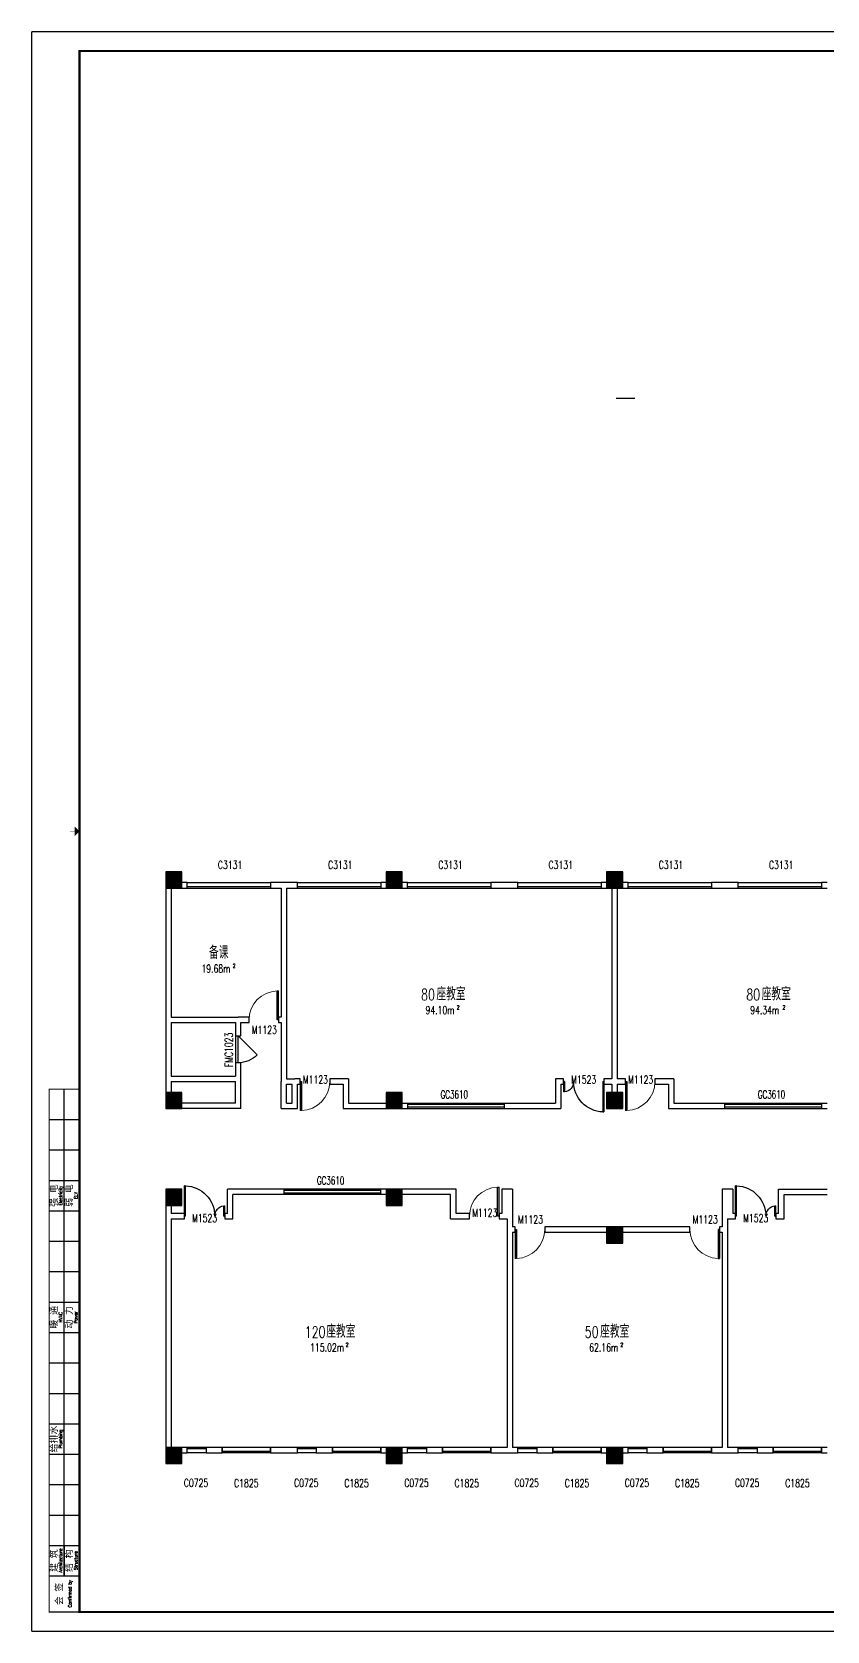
# Model space of a CAD drawing. Header units: millimetres. Extents: x 0 to 180559, y 0 to 202470.
# Drawn here: x 0 to 29574, y 0 to 59459 of the extents above; entities that cross this region are included whole.
import ezdxf
from ezdxf.enums import TextEntityAlignment as Align

# ---------------------------------------------------------------- set-up
doc = ezdxf.new("R2010")
doc.units = ezdxf.units.MM
doc.linetypes.add('DASH', pattern=[0.35, 0.25, -0.1])
for name, color, linetype in [('0-PAVE', 156, 'Continuous'), ('COLUMN', 242, 'Continuous'), ('DOOR', 242, 'Continuous'), ('DOOR_FIRE', 4, 'Continuous'), ('DOOR_FIRE_TEXT', 7, 'Continuous'), ('FRAME', 7, 'Continuous'), ('PUB_HATCH', 8, 'Continuous'), ('SPACE', 7, 'Continuous'), ('WALL', 152, 'Continuous'), ('WINDOW', 122, 'Continuous'), ('WINDOW_TEXT', 7, 'Continuous')]:
    doc.layers.add(name, color=color, linetype=linetype)
doc.styles.add('_TCH_SPACE', font='SIMPLEX', dxfattribs={"height": 5, "bigfont": 'GBCBIG'})
doc.styles.add('_TCH_WINDOW', font='SIMPLEX', dxfattribs={"height": 3.5, "bigfont": 'GBCBIG'})
doc.styles.add('TKZ1_tjhts.shx', font='tjromant.shx', dxfattribs={"bigfont": 'tjhts.shx'})
doc.styles.add('TKZ2_tjkts.shx', font='tjromant.shx', dxfattribs={"bigfont": 'tjkts.shx'})
doc.styles.add('仿宋单线', font='tjromans.shx', dxfattribs={"width": 0.65, "bigfont": 'tjhztxt.shx'})

# ---------------------------------------------------------------- blocks, each defined once
blk = doc.blocks.new('TJAD_TK_A0_A')
at = {"layer": 'FRAME'}
for p, q in [((1188.88, 841.06), (-0.12, 841.06)), ((-0.12, 0.06), (-0.12, 841.06)), ((16.88, 29.06), (16.88, 285.06)), ((8.88, 269.06), (24.88, 269.06)), ((8.88, 253.06), (24.88, 253.06)), ((8.88, 237.06), (24.88, 237.06)), ((8.88, 221.06), (24.88, 221.06)), ((8.88, 205.06), (24.88, 205.06)), ((8.88, 189.06), (24.88, 189.06)), ((8.88, 173.06), (24.88, 173.06)), ((8.88, 157.06), (24.88, 157.06)), ((8.88, 141.06), (24.88, 141.06)), ((8.88, 125.06), (24.88, 125.06)), ((8.88, 109.06), (24.88, 109.06)), ((8.88, 93.06), (24.88, 93.06)), ((8.88, 77.06), (24.88, 77.06)), ((8.88, 61.06), (24.88, 61.06)), ((8.88, 45.06), (24.88, 45.06)), ((16.88, 45.06), (16.88, 29.06)), ((8.88, 29.06), (24.88, 29.06)), ((-0.12, 0.06), (1188.88, 0.06))]:
    blk.add_line(p, q, dxfattribs=at)
at = {"layer": 'FRAME', "const_width": 1.2}
blk.add_lwpolyline([(1178.88, 10.06), (1178.88, 831.06), (24.88, 831.06), (24.88, 10.06)], close=True, dxfattribs=at)
at = {"layer": 'FRAME'}
for points, const_width in [([(22.38, 420.56), (19.88, 420.56)], 0.3), ([(24.88, 10.06), (8.88, 10.06), (8.88, 285.06), (24.88, 285.06)], 0.6)]:
    blk.add_lwpolyline(points, dxfattribs=dict(at, const_width=const_width))
blk.add_solid([(22.38, 418.06), (22.38, 423.06), (24.88, 420.56)], dxfattribs=at)
at = {"style": 'TKZ1_tjhts.shx'}
for tag, p, height, flags in [('ClientChinese_001', (977.79, 443.57), 5, 8), ('ClientChinese_002', (1013.71, 434.65), 5, 8), ('DescriptionChineseA_001', (1089.55, 425.89), 3.6, 8), ('RevA', (1115.23, 424.56), 3, 8), ('ProjectNameChinese_001', (992.73, 296.22), 5, 8), ('SubProjectChinese_001', (1095.02, 282.68), 3, 8), ('SubProjectNo', (1158.66, 271.34), 3, 8), ('ApprovedBy', (1120.43, 250.26), 3.6, 8), ('ReviewedBy', (1120.43, 240.36), 3.6, 8), ('ApprovedBySignPos', (1139.55, 247.78), 3.6, 9), ('ReviewedBySignPos', (1139.55, 238.08), 3.6, 9), ('CheckedBy', (1120.43, 230.63), 3.6, 8), ('CheckedBySignPos', (1138.96, 228.13), 3.6, 9), ('PrincipalInCharge1', (1120.43, 219.88), 3.6, 8), ('PrincipalInCharge1SignPos', (1138.79, 217.18), 3.6, 9), ('PrincipalInCharge2', (1120.43, 210.44), 3.6, 8), ('PrincipalInCharge2SignPos', (1138.61, 207.69), 3.6, 9), ('DisciplineResponsible1', (1120.43, 200.15), 3.6, 8), ('DisciplineResponsible2', (1120.43, 190.13), 3.6, 8), ('DisciplineResponsible1SignPos', (1139.16, 197.4), 3.6, 9), ('DisciplineResponsible2SignPos', (1138.95, 187.58), 3.6, 9), ('DesignedBy1', (1120.43, 180.47), 3.6, 8), ('DesignedBy1SignPos', (1138.5, 177.67), 3.6, 9), ('DesignedBy2', (1120.43, 169.78), 3.6, 8), ('DesignedBy2SignPos', (1138.65, 167.23), 3.6, 9), ('DrawnBy', (1120.43, 160.19), 3.6, 8), ('DrawnBySignPos', (1138.65, 157.82), 3.6, 9), ('DisciplineChinese', (1119.24, 125.84), 3.6, 8), ('StageChinese', (1158.76, 125.37), 3.6, 8), ('DisciplineEnglish', (1119.42, 122.2), 2.2, 8), ('StageEnglish', (1158.94, 121.73), 2.2, 8), ('SheetNo', (1118.87, 114.03), 3, 8), ('Rev2', (1158.86, 113.56), 3, 8)]:
    blk.add_attdef(tag, p, '', height=height, dxfattribs=dict(at, flags=flags))
at = {"style": 'TKZ1_tjhts.shx', "width": 0.7, "flags": 8}
for tag, p, height in [('DateA', (1099.36, 424.56), 3), ('ProjectNo', (1119.31, 270.56), 3), ('ApprovedByDate', (1159.94, 250.39), 3.6), ('ReviewedByDate', (1159.94, 241), 3.6), ('CheckedByDate', (1159.94, 230.41), 3.6), ('PrincipalInCharge1Date', (1159.94, 220.36), 3.6), ('PrincipalInCharge2Date', (1159.94, 210.61), 3.6), ('DisciplineResponsible1Date', (1159.94, 200.05), 3.6), ('DisciplineResponsible2Date', (1159.94, 190.43), 3.6), ('DesignedBy1Date', (1159.94, 179.93), 3.6), ('DesignedBy2Date', (1159.94, 169.41), 3.6), ('DrawnByDate', (1159.94, 159.78), 3.6)]:
    blk.add_attdef(tag, p, '', height=height, dxfattribs=at)
at = {"style": 'TKZ1_tjhts.shx', "flags": 8}
for tag, height, p in [('DescriptionEnglishA', 2.2, (1150.82, 423.33)), ('ClientEnglish', 3, (1139.46, 390.63)), ('ProjectNameEnglish', 3, (1142.02, 290.26)), ('SubProjectEnglish', 2.2, (1148.76, 279.65)), ('SheetTitleEnglish', 3, (1142.79, 135.3))]:
    blk.add_attdef(tag, text='', height=height, dxfattribs=at).set_placement(p, align=Align.MIDDLE_CENTER)
at = {"style": 'TKZ1_tjhts.shx', "flags": 9}
for tag, p in [('Electricity3SignPos', (15.68, 269.92)), ('Electricity2SignPos', (15.71, 253.14)), ('ELV3SignPos', (23.47, 269.59)), ('Electricity1SignPos', (15.63, 237.78)), ('ELV2SignPos', (23.5, 252.81)), ('ELV1SignPos', (23.42, 237.46)), ('HVAC3SignPos', (14.96, 205.89)), ('Power3SignPos', (23.18, 205.92)), ('HVAC2SignPos', (15.13, 189.18)), ('Power2SignPos', (23.38, 189.51)), ('HVAC1SignPos', (15.89, 173.16)), ('Power1SignPos', (23.75, 173.22)), ('Plumbing3SignPos', (16.07, 141.15)), ('Structure7SignPos', (23.2, 141.11)), ('Structure6SignPos', (23, 125.87)), ('Plumbing2SignPos', (14.83, 125.62)), ('Plumbing1SignPos', (15.66, 109.11)), ('Structure5SignPos', (23, 110.08)), ('Structure4SignPos', (23, 93.78)), ('Architecture3SignPos', (16.07, 77.07)), ('Structure3SignPos', (22.74, 77.47)), ('Architecture2SignPos', (15.8, 61.24)), ('Structure2SignPos', (23.12, 62.01)), ('Architecture1SignPos', (16.88, 45.06)), ('Structure1SignPos', (23.11, 45.86))]:
    blk.add_attdef(tag, p, '', height=2.5, rotation=90, dxfattribs=at)
at = {"style": 'TKZ1_tjhts.shx', "flags": 8}
blk.add_attdef('SheetTitleChinese', text='', height=5, dxfattribs=at).set_placement((1140.42, 148.12), align=Align.TOP_CENTER)
at = {"layer": 'FRAME', "style": 'TKZ2_tjkts.shx'}
for s, p in [('强 电', (11.67, 229.06)), ('弱 电', (19.67, 229.06)), ('暖 通', (11.67, 165.06)), ('动 力', (19.67, 165.06)), ('给排水', (11.67, 101.06)), ('建 筑', (11.67, 37.06)), ('结 构', (19.67, 37.06)), ('会 签', (14.5, 19.56))]:
    blk.add_text(s, height=3.6, rotation=90, dxfattribs=at).set_placement(p, align=Align.MIDDLE_CENTER)
at = {"layer": 'FRAME', "style": 'TKZ2_tjkts.shx', "width": 0.8}
for s, p in [('Electricity', (14.9, 229.06)), ('ELV', (22.9, 229.06)), ('HVAC', (14.9, 165.06)), ('Power', (22.9, 165.06)), ('Plumbing', (14.9, 101.06)), ('Architecture', (14.9, 37.06)), ('Structure', (22.9, 37.06)), ('Confirmed by', (19.83, 19.67))]:
    blk.add_text(s, height=1.8, rotation=90, dxfattribs=at).set_placement(p, align=Align.MIDDLE_CENTER)
blk = doc.blocks.new('WD-HIGH')
at = {"layer": 'WINDOW'}
for p, q in [((1050564, 1525426), (1050564, 1525626)), ((1054164, 1525426), (1054164, 1525626))]:
    blk.add_line(p, q, dxfattribs=at)
at = {"layer": 'WINDOW', "linetype": 'DASH', "extrusion": (0, 0, -1)}
for p, q in [((1054164, 1525576), (1050564, 1525576)), ((1054164, 1525476), (1050564, 1525476))]:
    blk.add_line(p, q, dxfattribs=at)
at = {"layer": 'WINDOW_TEXT', "style": '仿宋单线', "width": 0.65}
blk.add_text('GC3610', height=300, dxfattribs=at).set_placement((1051788, 1525799))
blk = doc.blocks.new('$WINLIB2D$00000004')
at = {"color": 0}
for points in [[(-0.5, 0.5), (-0.5, -0.5)], [(-0.5, 0.5), (0.5, 0.5)], [(0.5, -0.5), (0.5, 0.5)], [(-0.5, 0.241), (0.5, 0.241)], [(-0.5, -0.5), (0.5, -0.5)]]:
    blk.add_lwpolyline(points, dxfattribs=at)
blk = doc.blocks.new('_FZH')
blk.add_lwpolyline([(-0.5, -0.5), (0.5, -0.5), (0.5, 0.5), (-0.5, 0.5)], close=True)
at = {"layer": 'PUB_HATCH'}
blk.add_solid([(-0.5, -0.5), (0.5, -0.5), (-0.5, 0.5), (0.5, 0.5)], dxfattribs=at)
blk = doc.blocks.new('$DorLib2D$00000001')
for p, q in [((0.45, 0.975), (0.5, 0.975)), ((0.45, 0), (0.45, 0.975)), ((0.5, 0), (0.5, 0.975)), ((0.5, 0), (0.45, 0))]:
    blk.add_line(p, q)
at = {"lineweight": 13}
blk.add_arc((0.475, 0), 0.975, 91.4693, 180, dxfattribs=at)
blk = doc.blocks.new('$DorLib2D$00000225')
at = {"color": 0}
for p, q in [((0.475, -0.001), (0.475, 0.752)), ((0.475, 0.752), (0.5, 0.752)), ((0.5, -0.001), (0.5, 0.752)), ((-0.5, 0), (-0.5, 0.252)), ((-0.475, 0.252), (-0.5, 0.252)), ((-0.475, 0), (-0.475, 0.252)), ((-0.475, 0), (-0.5, 0)), ((0.475, -0.001), (0.5, -0.001))]:
    blk.add_line(p, q, dxfattribs=at)
for centre, radius, start, end in [((0.505, -0.002), 0.755, 92.2493, 179.7238), ((-0.501, 0.003), 0.251, 359.7899, 84.0974)]:
    blk.add_arc(centre, radius, start, end, dxfattribs=at)
blk = doc.blocks.new('$DorLib2D$00000114')
at = {"color": 0}
blk.add_line((0.5, 0), (-0.207, 0.707), dxfattribs=at)
blk.add_arc((0.5, 0), 1, 135, 180, dxfattribs=at)

msp = doc.modelspace()

# ---------------------------------------------------------------- linework, layer by layer
at = {"layer": '0-PAVE', "ltscale": 20}
msp.add_line((21730, 45840), (22430, 45840), dxfattribs=at)
at = {"layer": 'DOOR_FIRE'}
msp.add_line((7674, 21128), (7674, 22128), dxfattribs=at)
at = {"layer": 'WALL'}
for p, q in [((4974, 27628), (4974, 22728)), ((5174, 27628), (5174, 22828)), ((5774, 27828), (5574, 27828)), ((5574, 27628), (5774, 27628)), ((5774, 27628), (5774, 27828)), ((9374, 27828), (8874, 27828)), ((8874, 27828), (8874, 27628)), ((8874, 27628), (9274, 27628)), ((9274, 27628), (9274, 22828)), ((9874, 27828), (9374, 27828)), ((9474, 27628), (9874, 27628)), ((9474, 27628), (9474, 22728)), ((9874, 27628), (9874, 27828)), ((13174, 27828), (12974, 27828)), ((12974, 27828), (12974, 27628)), ((12974, 27628), (13174, 27628)), ((13974, 27828), (13774, 27828)), ((13774, 27628), (13974, 27628)), ((13974, 27628), (13974, 27828)), ((18074, 27828), (17074, 27828)), ((17074, 27828), (17074, 27628)), ((17074, 27628), (18074, 27628)), ((18074, 27628), (18074, 27828)), ((21374, 27828), (21174, 27828)), ((21174, 27828), (21174, 27628)), ((21174, 27628), (21374, 27628)), ((21574, 27628), (21574, 20528)), ((21774, 27628), (21774, 20528)), ((22174, 27828), (21974, 27828)), ((21974, 27628), (22174, 27628)), ((22174, 27628), (22174, 27828)), ((26274, 27828), (25274, 27828)), ((25274, 27828), (25274, 27628)), ((25274, 27628), (26274, 27628)), ((26274, 27628), (26274, 27828)), ((29574, 27828), (29374, 27828)), ((29374, 27828), (29374, 27628)), ((29374, 27628), (29574, 27628)), ((4974, 22728), (4974, 20528)), ((5174, 22828), (7674, 22828)), ((5174, 22628), (7574, 22628)), ((5174, 22628), (5174, 20628)), ((7574, 22628), (7574, 22128)), ((8074, 22828), (7674, 22828)), ((7774, 22628), (8074, 22628)), ((7774, 22128), (7774, 22628)), ((8074, 22628), (8074, 22828)), ((9274, 22828), (9174, 22828)), ((9174, 22828), (9174, 22628)), ((9174, 22628), (9274, 22628)), ((9274, 22628), (9274, 20428)), ((9474, 22728), (9474, 20528)), ((7574, 22128), (7774, 22128)), ((7774, 21128), (7574, 21128)), ((7574, 21128), (7574, 20628)), ((7774, 20528), (7774, 21128)), ((4974, 20528), (4974, 20028)), ((5174, 20628), (7574, 20628)), ((5174, 20428), (7574, 20428)), ((5174, 20428), (5174, 20028)), ((7574, 19628), (7574, 20428)), ((7774, 19428), (7774, 20528)), ((9274, 19428), (9274, 20428)), ((9474, 20528), (9774, 20528)), ((9474, 20328), (9674, 20328)), ((9474, 19628), (9474, 20328)), ((9674, 19628), (9674, 20328)), ((9974, 20528), (9774, 20528)), ((9874, 19428), (9874, 20328)), ((9874, 20328), (9974, 20328)), ((9974, 20328), (9974, 20528)), ((11774, 20528), (11074, 20528)), ((11074, 20528), (11074, 20328)), ((11074, 20328), (11574, 20328)), ((11574, 20328), (11574, 19428)), ((11774, 20528), (11774, 19628)), ((19774, 20528), (19474, 20528)), ((19474, 20528), (19474, 19628)), ((19674, 20328), (19774, 20328)), ((19674, 20328), (19674, 19428)), ((19774, 20328), (19774, 20528)), ((21574, 20528), (21274, 20528)), ((21274, 20528), (21274, 20328)), ((21274, 20328), (21574, 20328)), ((21574, 20328), (21574, 20028)), ((22074, 20528), (21774, 20528)), ((21774, 20328), (22074, 20328)), ((21774, 20328), (21774, 20028)), ((22074, 20328), (22074, 20528)), ((23874, 20528), (23174, 20528)), ((23174, 20528), (23174, 20328)), ((23174, 20328), (23674, 20328)), ((23674, 20328), (23674, 19428)), ((23874, 20528), (23874, 19628)), ((7574, 19628), (5574, 19628)), ((9474, 19628), (9674, 19628)), ((11774, 19628), (13174, 19628)), ((13774, 19628), (19474, 19628)), ((23874, 19628), (29574, 19628)), ((7774, 19428), (5574, 19428)), ((9274, 19428), (9874, 19428)), ((11574, 19428), (13174, 19428)), ((13774, 19428), (19674, 19428)), ((23674, 19428), (29574, 19428)), ((5274, 16128), (5274, 16128)), ((7274, 15528), (7274, 16428)), ((13174, 16428), (7274, 16428)), ((7474, 15328), (7474, 16228)), ((13174, 16228), (7474, 16228)), ((15774, 16428), (13774, 16428)), ((15574, 16228), (13774, 16228)), ((15574, 15328), (15574, 16228)), ((15774, 15528), (15774, 16428)), ((17474, 16428), (17474, 15528)), ((17874, 16428), (17474, 16428)), ((17874, 16428), (17874, 15428)), ((25674, 16428), (25674, 15428)), ((26074, 16428), (25674, 16428)), ((26074, 16428), (26074, 15528)), ((27774, 15528), (27774, 16428)), ((27774, 16428), (29574, 16428)), ((27974, 15328), (27974, 16228)), ((27974, 16228), (29574, 16228)), ((4974, 15828), (4974, 15428)), ((5174, 15828), (5174, 15528)), ((5674, 15528), (5174, 15528)), ((5274, 16028), (5274, 16028)), ((5274, 15928), (5274, 15928)), ((5674, 15328), (5674, 15528)), ((7274, 15528), (7174, 15528)), ((7174, 15528), (7174, 15328)), ((16274, 15528), (15774, 15528)), ((16274, 15328), (16274, 15528)), ((17474, 15528), (17374, 15528)), ((17374, 15528), (17374, 15328)), ((26174, 15528), (26074, 15528)), ((26174, 15328), (26174, 15528)), ((27774, 15528), (27674, 15528)), ((27674, 15528), (27674, 15328)), ((4974, 15428), (4974, 6828)), ((5174, 15328), (5674, 15328)), ((5174, 15328), (5174, 6828)), ((7174, 15328), (7474, 15328)), ((15574, 15328), (16274, 15328)), ((17374, 15328), (17674, 15328)), ((17674, 15328), (17674, 14728)), ((17874, 15428), (17874, 15028)), ((17974, 15028), (17874, 15028)), ((17974, 14828), (17974, 15028)), ((21374, 15028), (19074, 15028)), ((19074, 15028), (19074, 14828)), ((24474, 15028), (21974, 15028)), ((24474, 14828), (24474, 15028)), ((25674, 15028), (25574, 15028)), ((25574, 15028), (25574, 14828)), ((25674, 15428), (25674, 15028)), ((25874, 15328), (26174, 15328)), ((25874, 15328), (25874, 14728)), ((27674, 15328), (27974, 15328)), ((17674, 14728), (17674, 6828)), ((17874, 14828), (17974, 14828)), ((17874, 14828), (17874, 6828)), ((19074, 14828), (21374, 14828)), ((21974, 14828), (24474, 14828)), ((25574, 14828), (25674, 14828)), ((25674, 14828), (25674, 6828)), ((25874, 14728), (25874, 6828)), ((5774, 6828), (5574, 6828)), ((5574, 6628), (5774, 6628)), ((5774, 6628), (5774, 6828)), ((7074, 6828), (6474, 6828)), ((6474, 6828), (6474, 6628)), ((6474, 6628), (7074, 6628)), ((7074, 6628), (7074, 6828)), ((9874, 6828), (8874, 6828)), ((8874, 6828), (8874, 6628)), ((8874, 6628), (9874, 6628)), ((9874, 6628), (9874, 6828)), ((11174, 6828), (10574, 6828)), ((10574, 6828), (10574, 6628)), ((10574, 6628), (11174, 6628)), ((11174, 6628), (11174, 6828)), ((13174, 6828), (12974, 6828)), ((12974, 6828), (12974, 6628)), ((12974, 6628), (13174, 6628)), ((13974, 6828), (13774, 6828)), ((13774, 6628), (13974, 6628)), ((13974, 6628), (13974, 6828)), ((15274, 6828), (14674, 6828)), ((14674, 6828), (14674, 6628)), ((14674, 6628), (15274, 6628)), ((15274, 6628), (15274, 6828)), ((17674, 6828), (17074, 6828)), ((17074, 6828), (17074, 6628)), ((17074, 6628), (17574, 6628)), ((17574, 6628), (18074, 6628)), ((18074, 6828), (17874, 6828)), ((18074, 6628), (18074, 6828)), ((19374, 6828), (18774, 6828)), ((18774, 6828), (18774, 6628)), ((18774, 6628), (19374, 6628)), ((19374, 6628), (19374, 6828)), ((21374, 6828), (21174, 6828)), ((21174, 6828), (21174, 6628)), ((21174, 6628), (21374, 6628)), ((22174, 6828), (21974, 6828)), ((21974, 6628), (22174, 6628)), ((22174, 6628), (22174, 6828)), ((23474, 6828), (22874, 6828)), ((22874, 6828), (22874, 6628)), ((22874, 6628), (23474, 6628)), ((23474, 6628), (23474, 6828)), ((25674, 6828), (25274, 6828)), ((25274, 6828), (25274, 6628)), ((25274, 6628), (25774, 6628)), ((25774, 6628), (26274, 6628)), ((26274, 6828), (25874, 6828)), ((26274, 6628), (26274, 6828)), ((27574, 6828), (26974, 6828)), ((26974, 6828), (26974, 6628)), ((26974, 6628), (27574, 6628)), ((27574, 6628), (27574, 6828)), ((29574, 6828), (29374, 6828)), ((29374, 6828), (29374, 6628)), ((29374, 6628), (29574, 6628))]:
    msp.add_line(p, q, dxfattribs=at)
at = {"layer": 'WINDOW', "ltscale": 20}
msp.add_lwpolyline([(7574, 22128), (7574, 21128)], dxfattribs=at)

# ---------------------------------------------------------------- block references
at = {"layer": 'COLUMN', "xscale": 600}
for p, yscale, zscale in [((5274, 27928), 600, 600), ((13474, 27928), 600, 600), ((21674, 27928), 600, 600), ((5274, 19728), 600, 600), ((13474, 19728), 600, 600), ((21674, 19728), 600, 600), ((5274, 16128), 600, 600), ((13474, 16128), 600, 600), ((21674, 14728), 599.999999725027, 599.999999725027), ((5274, 6528), 600, 600), ((13474, 6528), 600, 600), ((21674, 6528), 600, 600)]:
    msp.add_blockref('_FZH', p, dxfattribs=dict(at, yscale=yscale, zscale=zscale))
at = {"layer": 'DOOR'}
ref = msp.add_blockref('$DorLib2D$00000001', (8624, 22728), dxfattribs=dict(at, xscale=1100, yscale=1100, zscale=1100))
ref.add_attrib('A', 'M1123', (8174, 22204), dxfattribs={"layer": 'WINDOW_TEXT', "ltscale": 20, "height": 297.5, "style": '_TCH_WINDOW', "width": 0.705882})
ref = msp.add_blockref('$DorLib2D$00000001', (10524, 20428), dxfattribs=dict(at, xscale=-1100, yscale=-1100, zscale=-1100))
ref.add_attrib('A', 'M1123', (10074, 20354), dxfattribs={"layer": 'WINDOW_TEXT', "ltscale": 20, "height": 297.5, "style": '_TCH_WINDOW', "width": 0.705882})
ref = msp.add_blockref('$DorLib2D$00000225', (20524, 20428), dxfattribs=dict(at, xscale=-1500, yscale=1500, zscale=-1500, rotation=180))
ref.add_attrib('A', 'M1523', (20054, 20354), dxfattribs={"layer": 'WINDOW_TEXT', "ltscale": 20, "height": 297.5, "style": '_TCH_WINDOW', "width": 0.705882})
ref = msp.add_blockref('$DorLib2D$00000001', (22624, 20428), dxfattribs=dict(at, xscale=-1100, yscale=-1100, zscale=-1100))
ref.add_attrib('A', 'M1123', (22174, 20354), dxfattribs={"layer": 'WINDOW_TEXT', "ltscale": 20, "height": 297.5, "style": '_TCH_WINDOW', "width": 0.705882})
ref = msp.add_blockref('$DorLib2D$00000225', (6424, 15428), dxfattribs=dict(at, xscale=-1500, yscale=1500, zscale=-1500))
ref.add_attrib('A', 'M1523', (5954, 15204), dxfattribs={"layer": 'WINDOW_TEXT', "ltscale": 20, "height": 297.5, "style": '_TCH_WINDOW', "width": 0.705882})
ref = msp.add_blockref('$DorLib2D$00000001', (16824, 15428), dxfattribs=dict(at, xscale=-1100, yscale=-1100, zscale=-1100, rotation=180.0000000037844))
ref.add_attrib('A', 'M1123', (16374, 15404), dxfattribs={"layer": 'WINDOW_TEXT', "ltscale": 20, "height": 297.5, "rotation": 0, "style": '_TCH_WINDOW', "width": 0.705882})
ref = msp.add_blockref('$DorLib2D$00000225', (26924, 15428), dxfattribs=dict(at, xscale=-1500, yscale=1500, zscale=-1500))
ref.add_attrib('A', 'M1523', (26454, 15204), dxfattribs={"layer": 'WINDOW_TEXT', "ltscale": 20, "height": 297.5, "style": '_TCH_WINDOW', "width": 0.705882})
ref = msp.add_blockref('$DorLib2D$00000001', (18524, 14928), dxfattribs=dict(at, xscale=1100, yscale=1100, zscale=1100, rotation=180))
ref.add_attrib('A', 'M1123', (18074, 15154), dxfattribs={"layer": 'WINDOW_TEXT', "ltscale": 20, "height": 297.5, "style": '_TCH_WINDOW', "width": 0.705882})
ref = msp.add_blockref('$DorLib2D$00000001', (25024, 14928), dxfattribs=dict(at, xscale=-1100, yscale=1100, zscale=-1100, rotation=180))
ref.add_attrib('A', 'M1123', (24574, 15154), dxfattribs={"layer": 'WINDOW_TEXT', "ltscale": 20, "height": 297.5, "style": '_TCH_WINDOW', "width": 0.705882})
at = {"layer": 'DOOR_FIRE'}
ref = msp.add_blockref('$DorLib2D$00000114', (7674, 21628), dxfattribs=dict(at, xscale=1000, yscale=-1000, zscale=200, rotation=90))
ref.add_attrib('A', 'FMC1023', (7470, 20963), dxfattribs={"layer": 'DOOR_FIRE_TEXT', "ltscale": 20, "height": 297.5, "rotation": 90, "style": '_TCH_WINDOW', "width": 0.705882})
at = {"layer": 'FRAME', "xscale": 70.7, "yscale": 70.7, "zscale": 70.7}
msp.add_blockref('TJAD_TK_A0_A', (9, -4), dxfattribs=at)
at = {"layer": 'WINDOW'}
ref = msp.add_blockref('$WINLIB2D$00000004', (7324, 27728), dxfattribs=dict(at, xscale=-3100, yscale=200, zscale=-3100, rotation=180))
ref.add_attrib('A', 'C3131', (6914, 28339), dxfattribs={"layer": 'WINDOW_TEXT', "ltscale": 20, "height": 297.5, "style": '_TCH_WINDOW', "width": 0.705882})
ref = msp.add_blockref('$WINLIB2D$00000004', (11424, 27728), dxfattribs=dict(at, xscale=-3100, yscale=200, zscale=-3100, rotation=180))
ref.add_attrib('A', 'C3131', (11014, 28339), dxfattribs={"layer": 'WINDOW_TEXT', "ltscale": 20, "height": 297.5, "style": '_TCH_WINDOW', "width": 0.705882})
ref = msp.add_blockref('$WINLIB2D$00000004', (15524, 27728), dxfattribs=dict(at, xscale=-3100, yscale=200, zscale=-3100, rotation=180.000000000013))
ref.add_attrib('A', 'C3131', (15114, 28339), dxfattribs={"layer": 'WINDOW_TEXT', "ltscale": 20, "height": 297.5, "style": '_TCH_WINDOW', "width": 0.705882})
ref = msp.add_blockref('$WINLIB2D$00000004', (19624, 27728), dxfattribs=dict(at, xscale=-3100, yscale=200, zscale=-3100, rotation=180.000000000013))
ref.add_attrib('A', 'C3131', (19214, 28339), dxfattribs={"layer": 'WINDOW_TEXT', "ltscale": 20, "height": 297.5, "style": '_TCH_WINDOW', "width": 0.705882})
ref = msp.add_blockref('$WINLIB2D$00000004', (23724, 27728), dxfattribs=dict(at, xscale=-3100, yscale=200, zscale=-3100, rotation=180.0000000000114))
ref.add_attrib('A', 'C3131', (23314, 28339), dxfattribs={"layer": 'WINDOW_TEXT', "ltscale": 20, "height": 297.5, "style": '_TCH_WINDOW', "width": 0.705882})
ref = msp.add_blockref('$WINLIB2D$00000004', (27824, 27728), dxfattribs=dict(at, xscale=-3100, yscale=200, zscale=-3100, rotation=180.0000000000114))
ref.add_attrib('A', 'C3131', (27414, 28339), dxfattribs={"layer": 'WINDOW_TEXT', "ltscale": 20, "height": 297.5, "style": '_TCH_WINDOW', "width": 0.705882})
for p in [(-1036589, -1505998), (-1024789, -1505998), (-1041189, -1509198)]:
    msp.add_blockref('WD-HIGH', p, dxfattribs=at)
ref = msp.add_blockref('$WINLIB2D$00000004', (6124, 6728), dxfattribs=dict(at, xscale=-700, yscale=200, zscale=-700))
ref.add_attrib('A', 'C0725', (5649, 5360), dxfattribs={"layer": 'WINDOW_TEXT', "ltscale": 20, "height": 297.5, "style": '_TCH_WINDOW', "width": 0.705882})
ref = msp.add_blockref('$WINLIB2D$00000004', (7974, 6728), dxfattribs=dict(at, xscale=-1800, yscale=-200, zscale=-1800))
ref.add_attrib('A', 'C1825', (7519, 5349), dxfattribs={"layer": 'WINDOW_TEXT', "ltscale": 20, "height": 297.5, "style": '_TCH_WINDOW', "width": 0.705882})
ref = msp.add_blockref('$WINLIB2D$00000004', (10224, 6728), dxfattribs=dict(at, xscale=-700, yscale=200, zscale=-700))
ref.add_attrib('A', 'C0725', (9749, 5360), dxfattribs={"layer": 'WINDOW_TEXT', "ltscale": 20, "height": 297.5, "style": '_TCH_WINDOW', "width": 0.705882})
ref = msp.add_blockref('$WINLIB2D$00000004', (12074, 6728), dxfattribs=dict(at, xscale=-1800, yscale=-200, zscale=-1800))
ref.add_attrib('A', 'C1825', (11619, 5349), dxfattribs={"layer": 'WINDOW_TEXT', "ltscale": 20, "height": 297.5, "style": '_TCH_WINDOW', "width": 0.705882})
ref = msp.add_blockref('$WINLIB2D$00000004', (14324, 6728), dxfattribs=dict(at, xscale=-700, yscale=200, zscale=-700))
ref.add_attrib('A', 'C0725', (13849, 5360), dxfattribs={"layer": 'WINDOW_TEXT', "ltscale": 20, "height": 297.5, "style": '_TCH_WINDOW', "width": 0.705882})
ref = msp.add_blockref('$WINLIB2D$00000004', (16174, 6728), dxfattribs=dict(at, xscale=-1800, yscale=-200, zscale=-1800))
ref.add_attrib('A', 'C1825', (15719, 5349), dxfattribs={"layer": 'WINDOW_TEXT', "ltscale": 20, "height": 297.5, "style": '_TCH_WINDOW', "width": 0.705882})
ref = msp.add_blockref('$WINLIB2D$00000004', (18424, 6728), dxfattribs=dict(at, xscale=-700, yscale=200, zscale=-700))
ref.add_attrib('A', 'C0725', (17949, 5360), dxfattribs={"layer": 'WINDOW_TEXT', "ltscale": 20, "height": 297.5, "style": '_TCH_WINDOW', "width": 0.705882})
ref = msp.add_blockref('$WINLIB2D$00000004', (20274, 6728), dxfattribs=dict(at, xscale=-1800, yscale=-200, zscale=-1800))
ref.add_attrib('A', 'C1825', (19819, 5349), dxfattribs={"layer": 'WINDOW_TEXT', "ltscale": 20, "height": 297.5, "style": '_TCH_WINDOW', "width": 0.705882})
ref = msp.add_blockref('$WINLIB2D$00000004', (22524, 6728), dxfattribs=dict(at, xscale=-700, yscale=200, zscale=-700))
ref.add_attrib('A', 'C0725', (22049, 5360), dxfattribs={"layer": 'WINDOW_TEXT', "ltscale": 20, "height": 297.5, "style": '_TCH_WINDOW', "width": 0.705882})
ref = msp.add_blockref('$WINLIB2D$00000004', (24374, 6728), dxfattribs=dict(at, xscale=-1800, yscale=-200, zscale=-1800))
ref.add_attrib('A', 'C1825', (23919, 5349), dxfattribs={"layer": 'WINDOW_TEXT', "ltscale": 20, "height": 297.5, "style": '_TCH_WINDOW', "width": 0.705882})
ref = msp.add_blockref('$WINLIB2D$00000004', (26624, 6728), dxfattribs=dict(at, xscale=-700, yscale=200, zscale=-700))
ref.add_attrib('A', 'C0725', (26149, 5360), dxfattribs={"layer": 'WINDOW_TEXT', "ltscale": 20, "height": 297.5, "style": '_TCH_WINDOW', "width": 0.705882})
ref = msp.add_blockref('$WINLIB2D$00000004', (28474, 6728), dxfattribs=dict(at, xscale=-1800, yscale=-200, zscale=-1800))
ref.add_attrib('A', 'C1825', (28019, 5349), dxfattribs={"layer": 'WINDOW_TEXT', "ltscale": 20, "height": 297.5, "style": '_TCH_WINDOW', "width": 0.705882})

# ---------------------------------------------------------------- texts
at = {"layer": 'SPACE', "style": '_TCH_SPACE'}
for s, p in [('备课', (6586, 24993)), ('座教室', (15045, 23452)), ('座教室', (27143, 23452)), ('座教室', (10948, 10904)), ('座教室', (21134, 10904))]:
    msp.add_text(s, height=482.3, dxfattribs=at).set_placement(p)
at = {"layer": 'SPACE', "style": '_TCH_SPACE', "width": 0.705882}
for s, height, p in [('19.68m', 297.5, (6303, 24481)), ('2', 149, (7463, 24656)), ('80', 425, (14474, 23452)), ('80', 425, (26571, 23452)), ('94.10m', 297.5, (14639, 22940)), ('2', 149, (15799, 23115)), ('94.34m', 297.5, (26717, 22940)), ('2', 149, (27917, 23115)), ('120', 425, (10148, 10904)), ('50', 425, (20562, 10904)), ('2', 149, (11668, 10568)), ('2', 149, (21888, 10568)), ('115.02m', 297.5, (10348, 10393)), ('62.16m', 297.5, (20728, 10393))]:
    msp.add_text(s, height=height, dxfattribs=at).set_placement(p)

doc.saveas('drawing.dxf')
